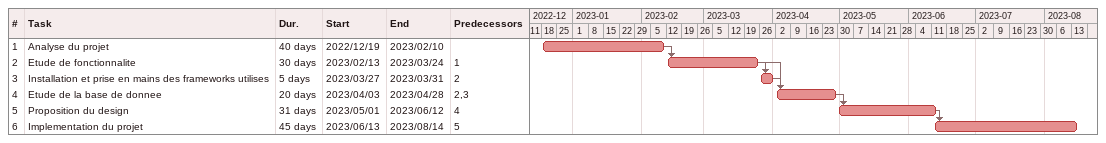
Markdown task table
| ID | Task | Duration | Start | Finish | Predecessors |
|---|---|---|---|---|---|
| 1 | Analyse du projet | 40d | 2022-12-19 | 2023-02-10 |  |
| 2 | Etude de fonctionnalite | 30d | 2023-02-13 | 2023-03-24 | 1 |
| 3 | Installation et prise en mains des frameworks utilises | 5d | 2023-03-27 | 2023-03-31 | 2 |
| 4 | Etude de la base de donnee | 20d | 2023-04-03 | 2023-04-28 | 2, 3 |
| 5 | Proposition du design | 31d | 2023-05-01 | 2023-06-12 | 4 |
| 6 | Implementation du projet | 45d | 2023-06-13 | 2023-08-14 | 5 |
